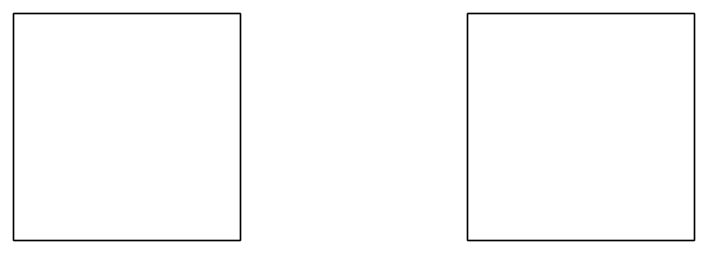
# Model space of a CAD drawing. Header units: millimetres. Extents: x -0.92 to 3, y -1.95 to 6.
# Drawn here: x 0 to 3, y 5 to 6 of the extents above; entities that cross this region are included whole.
import ezdxf

# ---------------------------------------------------------------- set-up
doc = ezdxf.new("R2010")
doc.units = ezdxf.units.MM

msp = doc.modelspace()

# ---------------------------------------------------------------- linework, layer by layer
for points in [[(1, 6, 0.95), (1, 6, -0.05), (0, 6, -0.05), (0, 6, 0.95)], [(1, 6, -0.05), (1, 5, -0.05), (0, 5, -0.05), (0, 6, -0.05)], [(0, 6, -0.05), (0, 5, -0.05), (0, 5, 0.95), (0, 6, 0.95)], [(0, 6, 0.95), (0, 5, 0.95), (1, 5, 0.95), (1, 6, 0.95)], [(1, 5, 0.95), (1, 5, -0.05), (1, 6, -0.05), (1, 6, 0.95)], [(3, 6, -0.05), (3, 5, -0.05), (2, 5, -0.05), (2, 6, -0.05)], [(2, 6, -0.05), (2, 5, -0.05), (3, 5, -0.05), (3, 6, -0.05)], [(0, 5, 0.95), (0, 5, -0.05), (1, 5, -0.05), (1, 5, 0.95)]]:
    msp.add_3dface(points)

doc.saveas('drawing.dxf')
